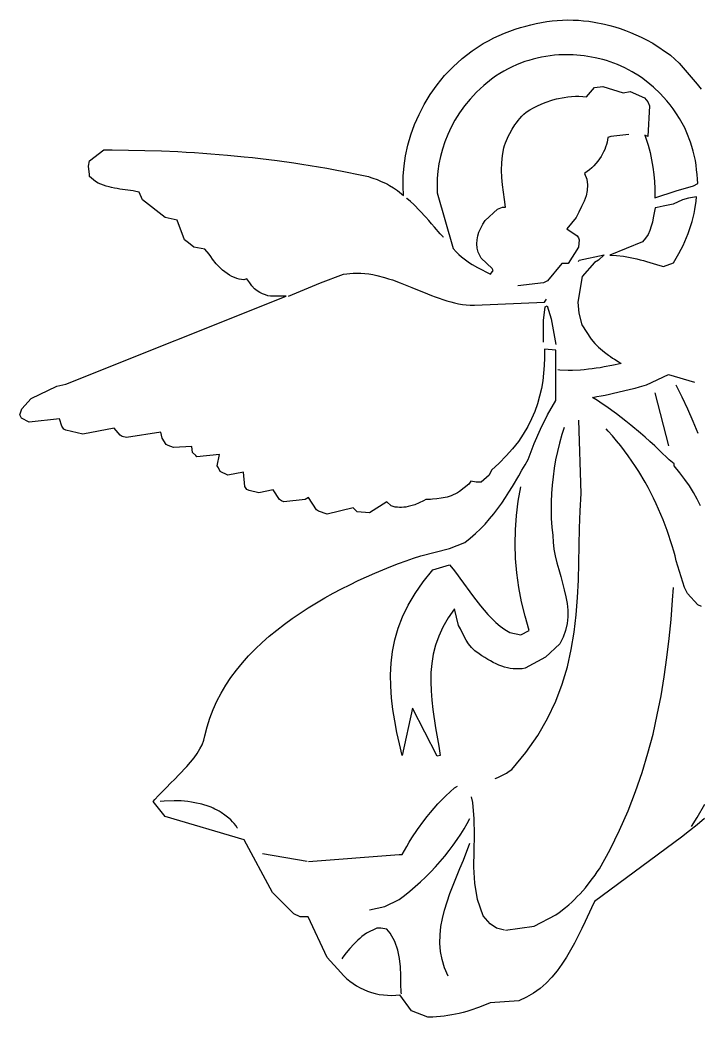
# Model space of a CAD drawing. Extents: x 0 to 225, y 0 to 198.
# Drawn here: x 0 to 132.7, y 0 to 195.1 of the extents above; entities that cross this region are included whole.
import ezdxf

# ---------------------------------------------------------------- set-up
doc = ezdxf.new("R2010")
doc.units = 0
doc.layers.add('WHITE', color=7, linetype='CONTINUOUS')

msp = doc.modelspace()

# ---------------------------------------------------------------- linework, layer by layer
at = {"layer": 'WHITE', "linetype": 'CONTINUOUS'}
for p, q in [((105.147, 194.97), (107.205, 195.071)), ((107.205, 195.071), (108.221, 195.046)), ((95.847, 192.861), (96.889, 193.242)), ((96.889, 193.242), (97.93, 193.572)), ((97.93, 193.572), (98.972, 193.877)), ((98.972, 193.877), (99.989, 194.131)), ((99.989, 194.131), (101.03, 194.385)), ((101.03, 194.385), (102.072, 194.588)), ((102.072, 194.588), (103.089, 194.741)), ((103.089, 194.741), (104.13, 194.868)), ((104.13, 194.868), (105.147, 194.97)), ((108.221, 195.046), (109.263, 194.995)), ((109.263, 194.995), (110.28, 194.919)), ((110.28, 194.919), (111.296, 194.817)), ((111.296, 194.817), (112.338, 194.665)), ((112.338, 194.665), (114.37, 194.258)), ((114.37, 194.258), (115.411, 194.004)), ((115.411, 194.004), (116.428, 193.699)), ((116.428, 193.699), (117.444, 193.369)), ((117.444, 193.369), (118.486, 193.013)), ((91.654, 191.006), (92.721, 191.539)), ((92.721, 191.539), (94.805, 192.454)), ((94.805, 192.454), (95.847, 192.861)), ((118.486, 193.013), (119.502, 192.606)), ((119.502, 192.606), (120.519, 192.174)), ((120.519, 192.174), (121.561, 191.692)), ((121.561, 191.692), (122.577, 191.183)), ((122.577, 191.183), (123.84439, 190.53471)), ((88.478, 189.049), (90.612, 190.472)), ((90.612, 190.472), (91.654, 191.006)), ((123.84439, 190.53471), (127.28793, 188.20912)), ((84.743, 185.898), (86.521, 187.524)), ((86.521, 187.524), (88.478, 189.049)), ((100.395, 187.397), (99.582, 187.169)), ((101.234, 187.601), (100.395, 187.397)), ((102.047, 187.779), (101.234, 187.601)), ((102.885, 187.931), (102.047, 187.779)), ((103.724, 188.058), (102.885, 187.931)), ((104.588, 188.185), (103.724, 188.058)), ((105.452, 188.261), (104.588, 188.185)), ((107.561, 188.261), (105.452, 188.261)), ((108.247, 188.236), (107.561, 188.261)), ((108.984, 188.185), (108.247, 188.236)), ((110.407, 188.033), (108.984, 188.185)), ((111.118, 187.931), (110.407, 188.033)), ((111.855, 187.804), (111.118, 187.931)), ((112.566, 187.677), (111.855, 187.804)), ((114.039, 187.321), (112.566, 187.677)), ((114.751, 187.118), (114.039, 187.321)), ((127.28793, 188.20912), (128.97193, 186.60135)), ((83.091, 184.17), (84.743, 185.898)), ((95.516, 185.492), (94.703, 185.06)), ((96.33, 185.898), (95.516, 185.492)), ((97.143, 186.279), (96.33, 185.898)), ((97.956, 186.61), (97.143, 186.279)), ((98.769, 186.915), (97.956, 186.61)), ((99.582, 187.169), (98.769, 186.915)), ((115.488, 186.864), (114.751, 187.118)), ((116.199, 186.61), (115.488, 186.864)), ((116.936, 186.33), (116.199, 186.61)), ((117.648, 186.025), (116.936, 186.33)), ((118.359, 185.695), (117.648, 186.025)), ((119.071, 185.339), (118.359, 185.695)), ((119.782, 184.933), (119.071, 185.339)), ((128.97193, 186.60135), (132.508, 182.52329)), ((81.617, 182.366), (83.091, 184.17)), ((92.239, 183.459), (90.739, 182.214)), ((93.052, 184.043), (92.239, 183.459)), ((93.89, 184.577), (93.052, 184.043)), ((94.703, 185.06), (93.89, 184.577)), ((121.205, 184.069), (119.782, 184.933)), ((121.891, 183.586), (121.205, 184.069)), ((123.263, 182.519), (121.891, 183.586)), ((80.296, 180.486), (81.617, 182.366)), ((90.739, 182.214), (89.342, 180.918)), ((110.839, 180.054), (112.439, 181.858)), ((112.439, 181.858), (114.039, 182.036)), ((114.039, 182.036), (118.029, 180.842)), ((123.949, 181.934), (123.263, 182.519)), ((125.271, 180.664), (123.949, 181.934)), ((132.508, 182.52329), (133.275, 181.553)), ((79.127, 178.555), (80.296, 180.486)), ((88.097, 179.597), (87.004, 178.25)), ((89.342, 180.918), (88.097, 179.597)), ((104.257, 179.419), (105.02, 179.622)), ((105.02, 179.622), (106.494, 179.927)), ((106.494, 179.927), (107.23, 180.028)), ((107.23, 180.028), (107.942, 180.105)), ((107.942, 180.105), (108.679, 180.13)), ((108.679, 180.13), (109.39, 180.13)), ((109.39, 180.13), (110.127, 180.105)), ((110.127, 180.105), (110.839, 180.054)), ((118.029, 180.842), (119.426, 181.045)), ((119.426, 181.045), (122.221, 179.851)), ((122.221, 179.851), (122.831, 179.038)), ((125.931, 179.952), (125.271, 180.664)), ((126.566, 179.241), (125.931, 179.952)), ((78.111, 176.598), (79.127, 178.555)), ((87.004, 178.25), (85.988, 176.878)), ((99.785, 177.487), (100.522, 177.894)), ((100.522, 177.894), (101.285, 178.275)), ((101.285, 178.275), (102.021, 178.606)), ((102.021, 178.606), (102.784, 178.91)), ((102.784, 178.91), (104.257, 179.419)), ((122.831, 179.038), (123.212, 178.275)), ((123.212, 178.275), (122.831, 172.278)), ((127.202, 178.478), (126.566, 179.241)), ((127.837, 177.665), (127.202, 178.478)), ((128.472, 176.725), (127.837, 177.665)), ((77.221, 174.591), (78.111, 176.598)), ((85.988, 176.878), (85.124, 175.48)), ((97.473, 175.404), (97.829, 175.81)), ((97.829, 175.81), (98.184, 176.217)), ((98.184, 176.217), (98.591, 176.649)), ((98.591, 176.649), (99.023, 177.056)), ((99.023, 177.056), (99.785, 177.487)), ((129.057, 175.785), (128.472, 176.725)), ((129.59, 174.87), (129.057, 175.785)), ((76.51, 172.583), (77.221, 174.591)), ((84.361, 174.083), (83.701, 172.66)), ((85.124, 175.48), (84.361, 174.083)), ((95.847, 172.837), (96.304, 173.701)), ((96.304, 173.701), (96.863, 174.565)), ((96.863, 174.565), (97.143, 174.972)), ((97.143, 174.972), (97.473, 175.404)), ((130.073, 173.956), (129.59, 174.87)), ((130.505, 173.015), (130.073, 173.956)), ((75.925, 170.551), (76.51, 172.583)), ((83.701, 172.66), (83.116, 171.237)), ((95.212, 171.465), (95.618, 172.38)), ((95.618, 172.38), (95.847, 172.837)), ((115.03, 172.05), (114.98, 171.592)), ((115.615, 172.278), (115.03, 172.05)), ((119.15103, 172.63508), (115.615, 172.278)), ((122.831, 172.278), (122.27581, 172.50624)), ((122.27581, 172.50624), (122.907, 170.576)), ((131.216, 171.186), (130.505, 173.015)), ((75.468, 168.518), (75.925, 170.551)), ((82.659, 169.788), (82.303, 168.365)), ((83.116, 171.237), (82.659, 169.788)), ((94.398, 168.569), (94.653, 170.042)), ((94.653, 170.042), (94.83, 170.525)), ((94.83, 170.525), (95.034, 171.008)), ((95.034, 171.008), (95.212, 171.465)), ((114.42, 169.737), (114.217, 169.255)), ((114.598, 170.195), (114.42, 169.737)), ((114.751, 170.678), (114.598, 170.195)), ((114.878, 171.135), (114.751, 170.678)), ((114.98, 171.592), (114.878, 171.135)), ((122.907, 170.576), (123.289, 169.128)), ((131.496, 170.296), (131.216, 171.186)), ((131.75, 169.382), (131.496, 170.296)), ((13.595, 167.476), (16.415, 169.661)), ((16.415, 169.661), (18.016, 169.661)), ((18.016, 169.661), (24.47, 169.56)), ((24.47, 169.56), (27.697, 169.458)), ((27.697, 169.458), (30.924, 169.305)), ((30.924, 169.305), (32.525, 169.204)), ((32.525, 169.204), (34.151, 169.128)), ((34.151, 169.128), (35.778, 169.001)), ((35.778, 169.001), (37.378, 168.899)), ((37.378, 168.899), (39.005, 168.772)), ((39.005, 168.772), (40.605, 168.619)), ((40.605, 168.619), (43.858, 168.314)), ((43.858, 168.314), (45.484, 168.137)), ((45.484, 168.137), (47.085, 167.959)), ((47.085, 167.959), (50.337, 167.552)), ((75.163, 166.51), (75.468, 168.518)), ((82.303, 168.365), (81.998, 166.917)), ((94.271, 167.12), (94.398, 168.569)), ((113.404, 167.883), (113.048, 167.425)), ((113.709, 168.34), (113.404, 167.883)), ((114.217, 169.255), (113.709, 168.34)), ((123.289, 169.128), (123.593, 167.679)), ((132.157, 167.552), (131.75, 169.382)), ((13.417, 166.434), (13.595, 167.476)), ((13.595, 164.859), (13.417, 166.434)), ((50.337, 167.552), (53.59, 167.095)), ((53.59, 167.095), (55.191, 166.841)), ((55.191, 166.841), (58.443, 166.333)), ((58.443, 166.333), (60.069, 166.053)), ((60.069, 166.053), (61.696, 165.748)), ((74.985, 164.528), (75.163, 166.51)), ((81.998, 166.917), (81.795, 165.494)), ((94.246, 165.672), (94.271, 167.12)), ((111.88, 166.155), (111.449, 165.773)), ((112.312, 166.561), (111.88, 166.155)), ((112.693, 166.993), (112.312, 166.561)), ((113.048, 167.425), (112.693, 166.993)), ((123.593, 167.679), (123.848, 166.282)), ((123.848, 166.282), (124.025, 164.859)), ((132.309, 166.663), (132.157, 167.552)), ((132.411, 165.748), (132.309, 166.663)), ((13.595, 164.427), (13.595, 164.859)), ((14.789, 163.436), (13.595, 164.427)), ((61.696, 165.748), (63.347, 165.443)), ((63.347, 165.443), (66.6, 164.782)), ((66.6, 164.782), (68.226, 164.427)), ((68.226, 164.427), (68.633, 164.274)), ((68.633, 164.274), (69.065, 164.147)), ((69.065, 164.147), (69.878, 163.842)), ((74.96, 162.572), (74.985, 164.528)), ((81.668, 164.071), (81.617, 162.648)), ((81.795, 165.494), (81.668, 164.071)), ((94.322, 164.249), (94.246, 165.672)), ((94.424, 162.826), (94.322, 164.249)), ((110.966, 165.392), (110.458, 165.037)), ((110.458, 165.037), (110.915, 163.919)), ((110.915, 163.919), (111.067, 162.826)), ((111.449, 165.773), (110.966, 165.392)), ((124.025, 164.859), (124.153, 163.461)), ((132.512, 164.859), (132.411, 165.748)), ((132.589, 163.944), (132.512, 164.859)), ((132.639, 163.055), (132.589, 163.944)), ((15.322, 163.156), (14.789, 163.436)), ((15.856, 162.928), (15.322, 163.156)), ((16.364, 162.724), (15.856, 162.928)), ((16.898, 162.546), (16.364, 162.724)), ((17.432, 162.394), (16.898, 162.546)), ((17.94, 162.267), (17.432, 162.394)), ((18.473, 162.165), (17.94, 162.267)), ((19.007, 162.064), (18.473, 162.165)), ((19.515, 161.987), (19.007, 162.064)), ((20.582, 161.835), (19.515, 161.987)), ((69.878, 163.842), (70.284, 163.664)), ((70.284, 163.664), (70.691, 163.487)), ((70.691, 163.487), (71.504, 163.131)), ((71.504, 163.131), (71.911, 162.928)), ((71.911, 162.928), (72.292, 162.699)), ((72.292, 162.699), (73.105, 162.241)), ((73.105, 162.241), (73.867, 161.682)), ((75.03487, 160.6944), (74.96, 162.572)), ((81.617, 162.648), (81.617, 161.251)), ((94.602, 161.378), (94.424, 162.826)), ((111.067, 162.826), (111.017, 161.733)), ((124.153, 163.461), (124.203, 162.064)), ((124.203, 162.064), (124.23579, 160.30103)), ((128.421, 161.632), (131.826, 162.623)), ((131.826, 162.623), (132.639, 163.055)), ((21.091, 161.784), (20.582, 161.835)), ((21.624, 161.708), (21.091, 161.784)), ((22.132, 161.632), (21.624, 161.708)), ((22.666, 161.53), (22.132, 161.632)), ((23.34326, 161.39402), (22.666, 161.53)), ((23.987, 159.853), (23.34326, 161.39402)), ((73.867, 161.682), (74.248, 161.378)), ((74.248, 161.378), (75.03487, 160.6944)), ((75.722, 160.132), (75.62492, 160.20757)), ((76.408, 159.548), (75.722, 160.132)), ((81.617, 161.251), (84.75811, 150.33829)), ((94.805, 159.929), (94.602, 161.378)), ((110.788, 160.666), (110.381, 159.599)), ((111.017, 161.733), (110.788, 160.666)), ((124.23579, 160.30103), (128.421, 161.632)), ((130.835, 160.234), (129.641, 159.853)), ((132.411, 160.437), (130.835, 160.234)), ((132.335, 159.624), (132.411, 160.437)), ((28.409, 156.448), (23.987, 159.853)), ((77.043, 158.964), (76.408, 159.548)), ((78.263, 157.744), (77.043, 158.964)), ((91.044, 155.864), (93.458, 158.049)), ((93.458, 158.049), (94.424, 158.43)), ((94.424, 158.43), (95.034, 158.43)), ((95.034, 158.43), (94.805, 159.929)), ((109.899, 158.557), (109.365, 157.49)), ((110.381, 159.599), (109.899, 158.557)), ((124.27598, 158.30663), (123.924, 156.372)), ((124.66933, 158.388), (124.27598, 158.30663)), ((125.83, 158.633), (124.66933, 158.388)), ((127.837, 159.04), (125.83, 158.633)), ((129.641, 159.853), (127.837, 159.04)), ((132.08, 157.998), (132.335, 159.624)), ((30.77856, 155.91341), (28.409, 156.448)), ((79.432, 156.473), (78.263, 157.744)), ((79.991, 155.813), (79.432, 156.473)), ((108.831, 156.448), (107.027, 154.237)), ((109.365, 157.49), (108.831, 156.448)), ((123.924, 156.372), (123.746, 155.533)), ((131.547, 155.635), (131.75, 156.423)), ((131.75, 156.423), (131.928, 157.21)), ((131.928, 157.21), (132.08, 157.998)), ((32.22, 152.052), (30.77856, 155.91341)), ((80.55, 155.178), (79.991, 155.813)), ((81.109, 154.517), (80.55, 155.178)), ((82.227, 153.246), (81.109, 154.517)), ((89.825, 153.577), (90.155, 154.339)), ((90.155, 154.339), (90.561, 155.101)), ((90.561, 155.101), (91.044, 155.864)), ((107.027, 154.237), (109.035, 152.865)), ((123.543, 154.695), (123.263, 153.882)), ((123.746, 155.533), (123.543, 154.695)), ((131.039, 154.059), (131.547, 155.635)), ((82.811, 152.611), (82.227, 153.246)), ((82.89084, 152.52774), (82.811, 152.611)), ((89.443, 152.027), (89.596, 152.814)), ((89.596, 152.814), (89.825, 153.577)), ((109.035, 152.865), (109.263, 152.433)), ((109.263, 152.433), (109.441, 152.052)), ((122.425, 152.357), (121.84, 151.646)), ((122.907, 153.094), (122.425, 152.357)), ((123.263, 153.882), (122.907, 153.094)), ((130.124, 151.747), (130.454, 152.509)), ((130.454, 152.509), (130.759, 153.297)), ((130.759, 153.297), (131.039, 154.059)), ((32.982, 151.442), (32.22, 152.052)), ((34.024, 150.629), (32.982, 151.442)), ((36.21, 150.248), (34.024, 150.629)), ((37.023, 149.257), (36.21, 150.248)), ((84.75811, 150.33829), (85.352, 149.714)), ((89.418, 151.239), (89.443, 152.027)), ((89.469, 150.451), (89.418, 151.239)), ((89.647, 149.638), (89.469, 150.451)), ((109.263, 150.629), (107.256, 147.453)), ((109.441, 152.052), (109.263, 150.629)), ((121.84, 151.646), (115.411, 149.054)), ((129.362, 150.197), (129.743, 150.959)), ((129.743, 150.959), (130.124, 151.747)), ((37.328, 148.774), (37.023, 149.257)), ((37.658, 148.291), (37.328, 148.774)), ((38.42, 147.377), (37.658, 148.291)), ((85.352, 149.714), (85.886, 149.206)), ((85.886, 149.206), (86.42, 148.749)), ((86.42, 148.749), (86.928, 148.342)), ((86.928, 148.342), (87.461, 147.936)), ((90.231, 148.444), (89.647, 149.638)), ((92.416, 146.436), (90.231, 148.444)), ((109.441, 148.063), (114.34342, 149.11032)), ((114.34342, 149.11032), (113.226, 148.063)), ((115.411, 149.054), (116.758, 149.003)), ((116.758, 149.003), (118.08, 148.85)), ((118.08, 148.85), (118.74, 148.749)), ((118.74, 148.749), (119.401, 148.622)), ((119.401, 148.622), (120.036, 148.469)), ((120.036, 148.469), (120.697, 148.317)), ((120.697, 148.317), (121.332, 148.164)), ((127.88855, 147.57342), (128.955, 149.409)), ((128.955, 149.409), (129.362, 150.197)), ((38.801, 146.945), (38.42, 147.377)), ((39.233, 146.513), (38.801, 146.945)), ((39.665, 146.132), (39.233, 146.513)), ((87.461, 147.936), (87.97, 147.58)), ((87.97, 147.58), (88.503, 147.25)), ((88.503, 147.25), (89.52, 146.64)), ((89.52, 146.64), (90.028, 146.36)), ((90.028, 146.36), (90.561, 146.106)), ((92.62137, 146.03232), (92.416, 146.436)), ((106.036, 147.453), (103.216, 144.023)), ((107.256, 147.453), (106.036, 147.453)), ((109.263, 147.834), (109.441, 148.063)), ((112.439, 147.631), (109.98451, 144.86356)), ((113.226, 148.063), (112.439, 147.631)), ((121.332, 148.164), (121.993, 147.986)), ((121.993, 147.986), (122.628, 147.809)), ((122.628, 147.809), (123.263, 147.605)), ((123.263, 147.605), (123.924, 147.427)), ((123.924, 147.427), (124.559, 147.25)), ((124.559, 147.25), (125.194, 147.046)), ((125.194, 147.046), (125.94692, 146.83528)), ((125.94692, 146.83528), (127.88855, 147.57342)), ((40.097, 145.776), (39.665, 146.132)), ((40.555, 145.445), (40.097, 145.776)), ((41.012, 145.141), (40.555, 145.445)), ((41.469, 144.886), (41.012, 145.141)), ((41.952, 144.658), (41.469, 144.886)), ((42.41, 144.48), (41.952, 144.658)), ((42.867, 144.353), (42.41, 144.48)), ((43.324, 144.277), (42.867, 144.353)), ((44.392, 144.429), (43.782, 144.251)), ((45.001, 143.641), (44.392, 144.429)), ((58.824, 143.641), (63.33697, 145.33606)), ((63.33697, 145.33606), (65.177, 145.522)), ((65.177, 145.522), (65.965, 145.547)), ((65.965, 145.547), (66.727, 145.522)), ((66.727, 145.522), (67.489, 145.471)), ((67.489, 145.471), (68.252, 145.369)), ((68.252, 145.369), (69.039, 145.242)), ((69.039, 145.242), (69.802, 145.09)), ((69.802, 145.09), (71.326, 144.683)), ((71.326, 144.683), (72.088, 144.454)), ((72.088, 144.454), (72.876, 144.2)), ((90.561, 146.106), (91.044, 145.852)), ((91.044, 145.852), (92.061, 145.344)), ((92.061, 145.344), (92.10149, 145.32266)), ((92.10149, 145.32266), (92.62137, 146.03232)), ((109.98451, 144.86356), (109.17229, 139.86233)), ((43.782, 144.251), (43.324, 144.277)), ((45.408, 143.032), (45.001, 143.641)), ((45.891, 142.498), (45.408, 143.032)), ((46.399, 142.091), (45.891, 142.498)), ((52.56381, 141.024), (58.824, 143.641)), ((72.876, 144.2), (74.401, 143.641)), ((74.401, 143.641), (76.688, 142.727)), ((76.688, 142.727), (77.45, 142.396)), ((102.453, 143.641), (97.448, 143.057)), ((103.216, 144.023), (102.453, 143.641)), ((8.995, 123.822), (52.10329, 141.024)), ((46.933, 141.736), (46.399, 142.091)), ((47.492, 141.482), (46.933, 141.736)), ((48.025, 141.278), (47.492, 141.482)), ((48.533, 141.126), (48.025, 141.278)), ((49.016, 141.024), (48.533, 141.126)), ((52.10329, 141.024), (49.016, 141.024)), ((77.45, 142.396), (78.975, 141.786)), ((78.975, 141.786), (79.737, 141.456)), ((79.737, 141.456), (80.499, 141.177)), ((80.499, 141.177), (81.261, 140.872)), ((81.261, 140.872), (83.548, 140.109)), ((83.548, 140.109), (84.311, 139.906)), ((84.311, 139.906), (85.048, 139.703)), ((85.048, 139.703), (85.81, 139.55)), ((85.81, 139.55), (86.572, 139.423)), ((86.572, 139.423), (87.334, 139.322)), ((87.334, 139.322), (88.071, 139.271)), ((88.071, 139.271), (88.94729, 139.24114)), ((88.94729, 139.24114), (102.631, 139.83)), ((102.453, 136.24705), (102.75762, 138.94235)), ((102.631, 139.83), (103.038, 140.44)), ((102.75762, 138.94235), (103.19484, 139.11741)), ((103.19484, 139.11741), (103.96984, 136.59929)), ((109.17229, 139.86233), (109.36285, 137.71265)), ((103.96984, 136.59929), (104.82942, 131.56922)), ((109.36285, 137.71265), (109.94892, 135.45167)), ((102.453, 132.05157), (102.453, 136.24705)), ((109.94892, 135.45167), (111.804, 132.588)), ((111.804, 132.588), (112.464, 131.775)), ((112.464, 131.775), (112.845, 131.419)), ((112.845, 131.419), (113.201, 131.038)), ((113.201, 131.038), (113.582, 130.708)), ((113.582, 130.708), (113.989, 130.377)), ((102.631, 128.98), (102.606, 127.481)), ((104.842, 130.47146), (102.631, 130.6884)), ((102.631, 130.6884), (102.631, 128.98)), ((104.842, 120.645), (104.842, 130.47146)), ((113.989, 130.377), (114.37, 130.072)), ((114.37, 130.072), (115.183, 129.463)), ((115.183, 129.463), (115.564, 129.208)), ((115.564, 129.208), (115.945, 128.929)), ((115.945, 128.929), (116.326, 128.675)), ((102.606, 127.481), (102.479, 125.981)), ((112.769, 126.922), (111.982, 126.795)), ((113.531, 127.023), (112.769, 126.922)), ((114.319, 127.176), (113.531, 127.023)), ((115.843, 127.481), (114.319, 127.176)), ((116.4594, 127.61946), (115.843, 127.481)), ((116.326, 128.675), (117.038, 128.218)), ((117.63058, 127.84845), (116.4594, 127.61946)), ((117.038, 128.218), (117.63058, 127.84845)), ((102.479, 125.981), (102.301, 124.482)), ((105.655, 126.566), (105.21882, 126.60677)), ((107.281, 126.515), (105.655, 126.566)), ((108.094, 126.515), (107.281, 126.515)), ((109.67, 126.566), (108.094, 126.515)), ((110.432, 126.617), (109.67, 126.566)), ((111.22, 126.718), (110.432, 126.617)), ((111.982, 126.795), (111.22, 126.718)), ((122.59266, 123.69595), (126.89807, 125.69687)), ((126.89807, 125.69687), (132.01396, 124.19937)), ((2.186, 121.026), (7.191, 123.415)), ((7.191, 123.415), (8.995, 123.822)), ((102.047, 122.983), (101.691, 121.484)), ((102.301, 124.482), (102.047, 122.983)), ((119.502, 122.831), (120.366, 123.059)), ((120.366, 123.059), (121.205, 123.288)), ((121.205, 123.288), (122.59266, 123.69595)), ((129.565, 121.281), (128.421, 123.644)), ((0.381, 119.019), (2.186, 121.026)), ((101.691, 121.484), (101.259, 119.985)), ((112.058, 121.23), (112.87, 121.382)), ((112.998, 120.62), (112.058, 121.23)), ((112.87, 121.382), (113.709, 121.535)), ((113.709, 121.535), (114.522, 121.687)), ((114.522, 121.687), (115.335, 121.865)), ((115.335, 121.865), (116.174, 122.043)), ((116.174, 122.043), (116.987, 122.221)), ((116.987, 122.221), (119.502, 122.831)), ((126.98333, 111.71978), (124.28382, 122.14497)), ((130.657, 118.917), (129.565, 121.281)), ((0, 117.799), (0.381, 119.019)), ((101.259, 119.985), (100.725, 118.485)), ((103.241, 117.825), (104.842, 120.645)), ((113.938, 119.985), (112.998, 120.62)), ((114.852, 119.349), (113.938, 119.985)), ((115.793, 118.689), (114.852, 119.349)), ((0.178, 117.418), (0, 117.799)), ((0.30684, 117.1762), (0.178, 117.418)), ((1.83483, 116.41157), (0.30684, 117.1762)), ((100.725, 118.485), (100.09, 117.012)), ((101.844, 115.004), (103.241, 117.825)), ((116.733, 118.003), (115.793, 118.689)), ((117.673, 117.291), (116.733, 118.003)), ((118.588, 116.554), (117.673, 117.291)), ((131.725, 116.529), (130.657, 118.917)), ((7.73961, 117.03057), (1.83483, 116.41157)), ((8.182, 115.614), (7.73961, 117.03057)), ((8.614, 115.03), (8.182, 115.614)), ((18.45476, 115.20514), (12.27644, 114.0201)), ((19.591, 113.835), (18.45476, 115.20514)), ((99.353, 115.513), (98.489, 114.064)), ((100.09, 117.012), (99.353, 115.513)), ((106.4875, 115.35877), (106.036, 113.962)), ((109.848, 102.426), (109.37587, 116.78105)), ((119.528, 115.817), (118.588, 116.554)), ((121.408, 114.242), (119.528, 115.817)), ((132.741, 114.166), (131.725, 116.529)), ((8.995, 114.801), (8.614, 115.03)), ((12.27644, 114.0201), (8.995, 114.801)), ((19.998, 113.607), (19.591, 113.835)), ((20.86701, 113.4107), (19.998, 113.607)), ((27.55566, 114.41395), (20.86701, 113.4107)), ((27.799, 113.226), (27.55566, 114.41395)), ((28.612, 112.031), (27.799, 113.226)), ((98.489, 114.064), (97.524, 112.616)), ((100.624, 112.184), (101.844, 115.004)), ((106.036, 113.962), (105.579, 112.285)), ((115.107, 114.649), (114.71919, 115.04727)), ((115.945, 113.708), (115.107, 114.649)), ((116.758, 112.743), (115.945, 113.708)), ((122.348, 113.429), (121.408, 114.242)), ((123.263, 112.59), (122.348, 113.429)), ((28.993, 111.803), (28.612, 112.031)), ((30.01836, 111.40776), (28.993, 111.803)), ((33.61438, 111.65245), (30.01836, 111.40776)), ((33.796, 110.431), (33.61438, 111.65245)), ((97.524, 112.616), (96.406, 111.167)), ((99.46827, 109.05511), (100.624, 112.184)), ((105.579, 112.285), (105.172, 110.634)), ((117.546, 111.777), (116.758, 112.743)), ((118.308, 110.786), (117.546, 111.777)), ((124.203, 111.752), (123.263, 112.59)), ((125.144, 110.862), (124.203, 111.752)), ((34.405, 109.846), (33.796, 110.431)), ((34.62309, 109.60118), (34.405, 109.846)), ((39.04134, 110.02751), (34.62309, 109.60118)), ((38.598, 107.813), (39.04134, 110.02751)), ((95.161, 109.77), (93.763, 108.372)), ((96.406, 111.167), (95.161, 109.77)), ((105.172, 110.634), (104.817, 109.008)), ((119.045, 109.77), (118.308, 110.786)), ((119.757, 108.753), (119.045, 109.77)), ((127.024, 109.033), (125.144, 110.862)), ((38.827, 107.432), (38.598, 107.813)), ((39.14763, 106.74782), (38.827, 107.432)), ((93.763, 108.372), (92.239, 107)), ((98.235, 106.975), (98.845, 108.017)), ((98.845, 108.017), (99.46827, 109.05511)), ((104.537, 107.356), (104.308, 105.704)), ((104.817, 109.008), (104.537, 107.356)), ((120.443, 107.737), (119.757, 108.753)), ((121.103, 106.721), (120.443, 107.737)), ((128.04, 108.22), (127.024, 109.033)), ((128.04, 107.813), (128.04, 108.22)), ((129.133, 106.492), (128.04, 107.813)), ((40.65569, 106.01021), (39.14763, 106.74782)), ((43.76462, 106.61562), (40.65569, 106.01021)), ((44.01, 103.798), (43.76462, 106.61562)), ((91.832, 106.035), (90.231, 104.612)), ((92.239, 107), (91.832, 106.035)), ((96.355, 103.773), (97.625, 105.908)), ((97.625, 105.908), (98.235, 106.975)), ((104.308, 105.704), (104.13, 104.078)), ((122.323, 104.637), (121.103, 106.721)), ((130.124, 105.196), (129.133, 106.492)), ((44.392, 103.189), (44.01, 103.798)), ((87.843, 104.23), (86.039, 102.808)), ((88.224, 104.815), (87.843, 104.23)), ((89.24, 104.612), (88.224, 104.815)), ((90.231, 104.612), (89.24, 104.612)), ((95.694, 102.68), (96.355, 103.773)), ((97.498, 100.927), (98.02506, 103.71135)), ((104.13, 104.078), (104.003, 102.426)), ((122.907, 103.595), (122.323, 104.637)), ((123.466, 102.528), (122.907, 103.595)), ((131.013, 103.9), (130.124, 105.196)), ((131.801, 102.604), (131.013, 103.9)), ((44.823, 103.036), (44.392, 103.189)), ((46.7227, 102.58133), (44.823, 103.036)), ((49.53706, 103.17038), (46.7227, 102.58133)), ((50.82, 101.232), (49.53706, 103.17038)), ((56.436, 101.613), (55.826, 101.232)), ((58.011, 99.225), (56.436, 101.613)), ((82.405, 101.486), (81.592, 101.385)), ((82.811, 101.562), (82.405, 101.486)), ((83.193, 101.639), (82.811, 101.562)), ((83.599, 101.74), (83.193, 101.639)), ((84.412, 101.994), (83.599, 101.74)), ((84.793, 102.147), (84.412, 101.994)), ((85.2, 102.35), (84.793, 102.147)), ((85.632, 102.553), (85.2, 102.35)), ((86.039, 102.808), (85.632, 102.553)), ((94.271, 100.546), (95.008, 101.613)), ((95.008, 101.613), (95.694, 102.68)), ((104.003, 102.426), (103.927, 100.8)), ((109.644, 99.047), (109.848, 102.426)), ((124, 101.486), (123.466, 102.528)), ((124.508, 100.419), (124, 101.486)), ((132.512, 101.308), (131.801, 102.604)), ((51.201, 101.003), (50.82, 101.232)), ((51.633, 100.8), (51.201, 101.003)), ((55.826, 101.232), (51.633, 100.8)), ((65.202, 99.606), (60.09007, 98.38649)), ((66.015, 98.818), (65.202, 99.606)), ((71.809, 100.8), (68.429, 98.615)), ((72.622, 100.012), (71.809, 100.8)), ((73.029, 99.885), (72.622, 100.012)), ((73.435, 99.784), (73.029, 99.885)), ((73.867, 99.733), (73.435, 99.784)), ((74.274, 99.707), (73.867, 99.733)), ((74.68, 99.707), (74.274, 99.707)), ((75.112, 99.733), (74.68, 99.707)), ((75.519, 99.784), (75.112, 99.733)), ((75.951, 99.86), (75.519, 99.784)), ((77.247, 100.241), (75.951, 99.86)), ((78.111, 100.597), (77.247, 100.241)), ((78.975, 101.003), (78.111, 100.597)), ((79.432, 101.232), (78.975, 101.003)), ((79.889, 101.257), (79.432, 101.232)), ((80.321, 101.283), (79.889, 101.257)), ((80.753, 101.334), (80.321, 101.283)), ((81.592, 101.385), (80.753, 101.334)), ((92.747, 98.462), (93.534, 99.504)), ((93.534, 99.504), (94.271, 100.546)), ((97.143, 98.132), (97.498, 100.927)), ((103.927, 100.8), (103.927, 99.148)), ((125.423, 98.335), (124.508, 100.419)), ((133.148, 100.012), (132.512, 101.308)), ((58.392, 98.996), (58.011, 99.225)), ((60.09007, 98.38649), (58.392, 98.996)), ((68.429, 98.615), (66.015, 98.818)), ((91.908, 97.447), (92.747, 98.462)), ((96.939, 95.313), (97.143, 98.132)), ((103.927, 99.148), (103.978, 97.523)), ((109.517, 95.668), (109.644, 99.047)), ((125.855, 97.295), (125.423, 98.335)), ((90.13, 95.49), (91.044, 96.456)), ((91.044, 96.456), (91.908, 97.447)), ((103.978, 97.523), (104.08, 95.872)), ((104.08, 95.872), (104.257, 94.22)), ((109.416, 92.263), (109.517, 95.668)), ((126.262, 96.253), (125.855, 97.295)), ((126.643, 95.211), (126.262, 96.253)), ((87.03, 92.848), (88.122, 93.686)), ((88.122, 93.686), (89.164, 94.576)), ((89.164, 94.576), (90.13, 95.49)), ((96.889, 92.492), (96.939, 95.313)), ((104.257, 94.22), (104.308, 92.873)), ((126.998, 94.195), (126.643, 95.211)), ((127.329, 93.178), (126.998, 94.195)), ((84.031, 91.654), (87.03, 92.848)), ((96.99, 89.697), (96.889, 92.492)), ((104.308, 92.873), (104.486, 91.526)), ((109.365, 88.858), (109.416, 92.263)), ((127.634, 92.162), (127.329, 93.178)), ((127.939, 91.171), (127.634, 92.162)), ((75.57, 89.265), (77.018, 89.773)), ((77.018, 89.773), (78.416, 90.231)), ((78.416, 90.231), (84.031, 91.654)), ((104.486, 91.526), (104.74, 90.205)), ((104.74, 90.205), (105.071, 88.858)), ((128.193, 90.205), (127.939, 91.171)), ((128.421, 89.24), (128.193, 90.205)), ((70.996, 87.486), (72.571, 88.122)), ((72.571, 88.122), (74.096, 88.706)), ((74.096, 88.706), (75.57, 89.265)), ((80.804, 87.461), (84.031, 88.452)), ((84.031, 88.452), (84.743, 87.613)), ((97.244, 86.876), (96.99, 89.697)), ((105.071, 88.858), (105.426, 87.537)), ((109.263, 85.479), (109.365, 88.858)), ((130.022, 84.031), (128.421, 89.24)), ((66.193, 85.377), (67.82, 86.114)), ((67.82, 86.114), (69.42, 86.826)), ((69.42, 86.826), (70.996, 87.486)), ((78.924, 85.174), (80.804, 87.461)), ((84.743, 87.613), (85.429, 86.749)), ((85.429, 86.749), (86.089, 85.86)), ((86.089, 85.86), (88.732, 82.201)), ((97.625, 84.056), (97.244, 86.876)), ((105.426, 87.537), (105.807, 86.216)), ((105.807, 86.216), (106.189, 84.869)), ((62.915, 83.776), (64.567, 84.59)), ((64.567, 84.59), (66.193, 85.377)), ((77.323, 82.887), (78.924, 85.174)), ((98.159, 81.261), (97.625, 84.056)), ((106.189, 84.869), (106.519, 83.548)), ((109.111, 82.074), (109.263, 85.479)), ((127.71, 81.54), (127.89675, 84.05746)), ((130.607, 82.836), (130.022, 84.031)), ((58.011, 81.058), (59.638, 81.998)), ((59.638, 81.998), (61.289, 82.912)), ((61.289, 82.912), (62.915, 83.776)), ((75.976, 80.6), (77.323, 82.887)), ((88.732, 82.201), (90.104, 80.422)), ((106.519, 83.548), (106.824, 82.226)), ((106.824, 82.226), (107.053, 80.93)), ((108.831, 78.669), (109.111, 82.074)), ((132.639, 80.651), (130.607, 82.836)), ((54.835, 79.025), (56.41, 80.067)), ((56.41, 80.067), (58.011, 81.058)), ((74.884, 78.313), (75.976, 80.6)), ((90.104, 80.422), (90.816, 79.584)), ((98.845, 78.44), (98.159, 81.261)), ((107.053, 80.93), (107.18, 79.609)), ((127.405, 77.805), (127.71, 81.54)), ((133.351, 80.346), (132.639, 80.651)), ((53.26, 77.958), (54.835, 79.025)), ((74.02, 76.052), (74.884, 78.313)), ((83.777, 78.085), (82.761, 76.306)), ((85.022, 79.838), (83.777, 78.085)), ((85.835, 76.611), (85.022, 79.838)), ((90.816, 79.584), (91.552, 78.745)), ((91.552, 78.745), (92.34, 77.958)), ((99.633, 75.62), (98.845, 78.44)), ((107.205, 78.288), (107.078, 76.967)), ((107.18, 79.609), (107.205, 78.288)), ((108.45, 75.289), (108.831, 78.669)), ((50.236, 75.696), (51.735, 76.839)), ((51.735, 76.839), (53.26, 77.958)), ((82.761, 76.306), (81.973, 74.527)), ((86.191, 75.925), (85.835, 76.611)), ((92.34, 77.958), (93.128, 77.195)), ((93.128, 77.195), (93.992, 76.484)), ((93.992, 76.484), (94.881, 75.823)), ((107.078, 76.967), (106.773, 75.645)), ((127.024, 74.07), (127.405, 77.805)), ((47.39, 73.257), (48.787, 74.502)), ((48.787, 74.502), (50.236, 75.696)), ((73.359, 73.79), (74.02, 76.052)), ((81.973, 74.527), (81.338, 72.748)), ((86.547, 75.213), (86.191, 75.925)), ((87.309, 73.739), (86.547, 75.213)), ((94.881, 75.823), (95.847, 75.239)), ((95.847, 75.239), (98.032, 74.807)), ((98.032, 74.807), (99.633, 75.62)), ((106.316, 74.349), (105.63, 73.028)), ((106.773, 75.645), (106.316, 74.349)), ((107.891, 71.885), (108.45, 75.289)), ((46.043, 71.961), (47.39, 73.257)), ((72.902, 71.503), (73.359, 73.79)), ((81.338, 72.748), (80.88, 70.97)), ((87.792, 73.028), (87.309, 73.739)), ((88.351, 72.317), (87.792, 73.028)), ((89.037, 71.656), (88.351, 72.317)), ((105.63, 73.028), (102.835, 70.436)), ((126.592, 70.335), (127.024, 74.07)), ((43.528, 69.267), (44.747, 70.639)), ((44.747, 70.639), (46.043, 71.961)), ((72.622, 69.242), (72.902, 71.503)), ((80.88, 70.97), (80.601, 69.166)), ((89.85, 71.046), (89.037, 71.656)), ((90.409, 70.665), (89.85, 71.046)), ((90.968, 70.335), (90.409, 70.665)), ((91.527, 69.979), (90.968, 70.335)), ((102.835, 70.436), (98.845, 68.225)), ((107.129, 68.505), (107.891, 71.885)), ((126.058, 66.574), (126.592, 70.335)), ((42.359, 67.87), (43.528, 69.267)), ((72.52, 66.98), (72.622, 69.242)), ((80.601, 69.166), (80.423, 67.387)), ((92.061, 69.674), (91.527, 69.979)), ((92.62, 69.369), (92.061, 69.674)), ((93.179, 69.115), (92.62, 69.369)), ((93.712, 68.861), (93.179, 69.115)), ((94.271, 68.657), (93.712, 68.861)), ((94.83, 68.48), (94.271, 68.657)), ((95.389, 68.327), (94.83, 68.48)), ((95.948, 68.2), (95.389, 68.327)), ((106.112, 65.125), (107.129, 68.505)), ((40.275, 64.922), (41.266, 66.421)), ((41.266, 66.421), (42.359, 67.87)), ((72.546, 64.719), (72.52, 66.98)), ((80.423, 67.387), (80.397, 65.608)), ((96.507, 68.124), (95.948, 68.2)), ((97.092, 68.098), (96.507, 68.124)), ((97.651, 68.098), (97.092, 68.098)), ((98.261, 68.124), (97.651, 68.098)), ((98.845, 68.225), (98.261, 68.124)), ((125.448, 62.839), (126.058, 66.574)), ((39.36, 63.372), (40.275, 64.922)), ((72.698, 62.457), (72.546, 64.719)), ((80.397, 65.608), (80.448, 63.804)), ((104.842, 61.771), (106.112, 65.125)), ((38.522, 61.797), (39.36, 63.372)), ((72.952, 60.196), (72.698, 62.457)), ((80.448, 63.804), (80.575, 62)), ((124.712, 59.103), (125.448, 62.839)), ((37.785, 60.171), (38.522, 61.797)), ((80.575, 62), (80.779, 60.196)), ((103.241, 58.417), (104.842, 61.771)), ((37.15, 58.493), (37.785, 60.171)), ((73.334, 57.96), (72.952, 60.196)), ((76.815, 60.425), (74.807, 51.201)), ((81.617, 51.023), (76.815, 60.425)), ((80.779, 60.196), (81.338, 56.613)), ((123.873, 55.368), (124.712, 59.103)), ((36.21, 55.012), (36.616, 56.766)), ((36.616, 56.766), (37.15, 58.493)), ((73.765, 55.698), (73.334, 57.96)), ((81.338, 56.613), (81.948, 53.005)), ((101.31, 55.063), (103.241, 58.417)), ((36.006, 54.148), (36.21, 55.012)), ((74.274, 53.462), (73.765, 55.698)), ((98.972, 51.734), (101.31, 55.063)), ((122.882, 51.607), (123.873, 55.368)), ((35.219, 52.446), (35.65, 53.284)), ((35.65, 53.284), (36.006, 54.148)), ((74.807, 51.201), (74.274, 53.462)), ((81.948, 53.005), (82.227, 51.201)), ((34.075, 50.718), (34.685, 51.582)), ((34.685, 51.582), (35.219, 52.446)), ((82.227, 51.201), (81.617, 51.023)), ((96.228, 48.431), (98.972, 51.734)), ((121.764, 47.872), (122.882, 51.607)), ((31.102, 47.364), (32.678, 49.041)), ((32.678, 49.041), (33.389, 49.879)), ((33.389, 49.879), (34.075, 50.718)), ((30.289, 46.551), (31.102, 47.364)), ((93.179, 46.754), (93.662, 46.957)), ((93.662, 46.957), (94.17, 47.186)), ((94.17, 47.186), (94.678, 47.44)), ((94.678, 47.44), (95.186, 47.745)), ((95.186, 47.745), (95.72, 48.075)), ((95.72, 48.075), (96.228, 48.431)), ((120.468, 44.111), (121.764, 47.872)), ((27.875, 44.137), (28.663, 44.925)), ((28.663, 44.925), (29.45, 45.738)), ((29.45, 45.738), (30.289, 46.551)), ((85.022, 44.823), (85.58979, 45.14904)), ((93, 46.6884), (93.179, 46.754)), ((26.427, 42.587), (27.113, 43.349)), ((27.113, 43.349), (27.875, 44.137)), ((82.557, 42.485), (83.345, 43.273)), ((83.345, 43.273), (84.184, 44.061)), ((84.184, 44.061), (85.022, 44.823)), ((88.605, 42.002), (88.355, 43.05254)), ((118.994, 40.351), (120.468, 44.111)), ((26.05835, 42.14531), (26.427, 42.587)), ((28.409, 39.207), (26.05835, 42.14531)), ((28.205, 42.256), (27.43028, 42.16978)), ((30.187, 42.333), (28.205, 42.256)), ((31.534, 42.282), (30.187, 42.333)), ((32.195, 42.231), (31.534, 42.282)), ((32.881, 42.155), (32.195, 42.231)), ((33.541, 42.053), (32.881, 42.155)), ((34.228, 41.926), (33.541, 42.053)), ((35.6, 41.621), (34.228, 41.926)), ((37.023, 41.215), (35.6, 41.621)), ((37.404, 41.062), (37.023, 41.215)), ((37.785, 40.884), (37.404, 41.062)), ((81.058, 40.859), (81.795, 41.697)), ((81.795, 41.697), (82.557, 42.485)), ((88.91, 38.801), (88.605, 42.002)), ((132.512, 39.055), (134.012, 41.672)), ((43.86285, 34.64981), (28.409, 39.207)), ((38.166, 40.681), (37.785, 40.884)), ((38.573, 40.478), (38.166, 40.681)), ((38.954, 40.274), (38.573, 40.478)), ((39.36, 40.02), (38.954, 40.274)), ((40.123, 39.512), (39.36, 40.02)), ((40.885, 38.902), (40.123, 39.512)), ((79.025, 38.394), (79.686, 39.207)), ((79.686, 39.207), (80.347, 40.046)), ((80.347, 40.046), (81.058, 40.859)), ((117.343, 36.565), (118.994, 40.351)), ((131.38328, 37.27611), (132.512, 39.055)), ((41.241, 38.572), (40.885, 38.902)), ((41.596, 38.216), (41.241, 38.572)), ((41.927, 37.835), (41.596, 38.216)), ((42.232, 37.454), (41.927, 37.835)), ((42.537, 37.022), (42.232, 37.454)), ((77.806, 36.717), (79.025, 38.394)), ((86.928, 36.819), (87.512, 37.835)), ((87.512, 37.835), (88.046, 38.826)), ((88.935, 35.65), (88.91, 38.801)), ((132.512, 37.632), (131.039, 36.412)), ((133.961, 38.852), (132.512, 37.632)), ((42.57886, 36.95718), (42.537, 37.022)), ((76.688, 35.04), (77.806, 36.717)), ((85.556, 34.71), (86.267, 35.752)), ((86.267, 35.752), (86.928, 36.819)), ((88.859, 32.499), (88.935, 35.65)), ((129.43108, 35.16177), (112.439, 22.589)), ((115.488, 32.804), (117.343, 36.565)), ((131.039, 36.412), (129.43108, 35.16177)), ((49.397, 24.393), (43.86285, 34.64981)), ((75.239, 32.575), (75.697, 33.388)), ((75.697, 33.388), (76.179, 34.202)), ((76.179, 34.202), (76.688, 35.04)), ((84.006, 32.575), (84.793, 33.642)), ((84.793, 33.642), (85.556, 34.71)), ((86.775, 30.72), (88.046, 34.024)), ((56.207, 30.415), (47.4418, 31.94067)), ((56.436, 30.415), (74.223, 31.788)), ((74.223, 31.788), (74.807, 31.788)), ((74.807, 31.788), (75.239, 32.575)), ((82.252, 30.441), (83.142, 31.508)), ((83.142, 31.508), (84.006, 32.575)), ((88.808, 29.348), (88.859, 32.499)), ((113.429, 29.018), (115.488, 32.804)), ((80.372, 28.383), (81.312, 29.399)), ((81.312, 29.399), (82.252, 30.441)), ((86.089, 29.094), (86.775, 30.72)), ((88.986, 26.197), (88.808, 29.348)), ((78.365, 26.426), (79.381, 27.392)), ((79.381, 27.392), (80.372, 28.383)), ((84.768, 25.816), (85.429, 27.442)), ((85.429, 27.442), (86.089, 29.094)), ((112.058, 27.112), (112.54, 27.747)), ((112.54, 27.747), (112.972, 28.383)), ((112.972, 28.383), (113.429, 29.018)), ((76.306, 24.622), (77.348, 25.511)), ((77.348, 25.511), (78.365, 26.426)), ((84.133, 24.19), (84.768, 25.816)), ((89.52, 22.996), (88.986, 26.197)), ((110.635, 25.283), (111.601, 26.502)), ((111.601, 26.502), (112.058, 27.112)), ((53.615, 20.175), (49.397, 24.393)), ((74.223, 23.021), (75.265, 23.783)), ((75.265, 23.783), (76.306, 24.622)), ((83.574, 22.564), (84.133, 24.19)), ((108.526, 22.996), (109.06, 23.555)), ((109.06, 23.555), (109.594, 24.139)), ((109.594, 24.139), (110.127, 24.698)), ((110.127, 24.698), (110.635, 25.283)), ((68.429, 20.988), (71.428, 21.598)), ((71.428, 21.598), (74.223, 23.021)), ((83.091, 20.937), (83.574, 22.564)), ((90.612, 19.794), (89.52, 22.996)), ((106.773, 21.42), (107.383, 21.954)), ((107.383, 21.954), (107.967, 22.462)), ((107.967, 22.462), (108.526, 22.996)), ((112.439, 22.589), (111.83, 21.344)), ((54.81, 19.591), (53.615, 20.175)), ((56.42039, 19.591), (54.81, 19.591)), ((60.095, 11.663), (56.42039, 19.591)), ((82.684, 19.311), (83.091, 20.937)), ((92.035, 18.219), (90.612, 19.794)), ((100.649, 17.787), (104.842, 19.997)), ((104.842, 19.997), (105.503, 20.455)), ((105.503, 20.455), (106.773, 21.42)), ((111.83, 21.344), (110.585, 18.701)), ((82.202, 16.059), (82.379, 17.685)), ((82.379, 17.685), (82.684, 19.311)), ((93.23, 17.405), (92.035, 18.219)), ((95.034, 17), (100.649, 17.787)), ((110.585, 18.701), (109.949, 17.304)), ((66.93, 15.754), (66.524, 15.398)), ((67.388, 16.11), (66.93, 15.754)), ((67.82, 16.415), (67.388, 16.11)), ((69.827, 17.405), (67.82, 16.415)), ((70.615, 17.405), (69.827, 17.405)), ((71.809, 17.177), (70.615, 17.405)), ((72.419, 16.415), (71.809, 17.177)), ((73.359, 14.763), (72.419, 16.415)), ((82.176, 14.458), (82.202, 16.059)), ((94.83, 17), (93.23, 17.405)), ((109.238, 15.906), (108.526, 14.483)), ((109.949, 17.304), (109.238, 15.906)), ((65.304, 14.255), (64.542, 13.442)), ((66.092, 15.042), (65.304, 14.255)), ((66.524, 15.398), (66.092, 15.042)), ((73.943, 13.111), (73.359, 14.763)), ((82.303, 12.832), (82.176, 14.458)), ((108.526, 14.483), (107.739, 13.06)), ((63.17, 11.714), (62.9568, 11.41202)), ((63.83, 12.578), (63.17, 11.714)), ((64.542, 13.442), (63.83, 12.578)), ((74.299, 11.46), (73.943, 13.111)), ((82.608, 11.231), (82.303, 12.832)), ((107.739, 13.06), (106.926, 11.688)), ((62.76856, 8.72461), (60.095, 11.663)), ((74.452, 9.808), (74.299, 11.46)), ((74.502, 8.131), (74.452, 9.808)), ((83.091, 9.605), (82.608, 11.231)), ((106.036, 10.342), (105.096, 9.046)), ((106.926, 11.688), (106.036, 10.342)), ((74.528, 6.479), (74.502, 8.131)), ((83.802, 8), (83.091, 9.605)), ((105.096, 9.046), (104.054, 7.801)), ((74.604, 4.828), (74.528, 6.479)), ((102.962, 6.657), (101.793, 5.615)), ((104.054, 7.801), (102.962, 6.657)), ((76.611, 1.194), (74.35095, 4.358)), ((74.64097, 4.52714), (74.604, 4.828)), ((100.497, 4.675), (99.125, 3.862)), ((101.793, 5.615), (100.497, 4.675)), ((91.248, 2.464), (89.723, 1.855)), ((92.035, 2.795), (91.248, 2.464)), ((97.651, 3.176), (92.035, 2.795)), ((99.125, 3.862), (97.651, 3.176)), ((79.813, 0), (76.611, 1.194)), ((80.779, 0), (79.813, 0)), ((81.541, 0.05), (80.779, 0)), ((82.278, 0.101), (81.541, 0.05)), ((83.015, 0.178), (82.278, 0.101)), ((83.752, 0.279), (83.015, 0.178)), ((84.489, 0.406), (83.752, 0.279)), ((85.962, 0.711), (84.489, 0.406)), ((86.699, 0.914), (85.962, 0.711)), ((87.461, 1.118), (86.699, 0.914)), ((88.198, 1.346), (87.461, 1.118)), ((89.723, 1.855), (88.198, 1.346))]:
    msp.add_line(p, q, dxfattribs=at)
msp.add_arc((72.61109, 17.28743), 13.04597, -138.977331, -82.335982, dxfattribs=at)

doc.saveas('drawing.dxf')
